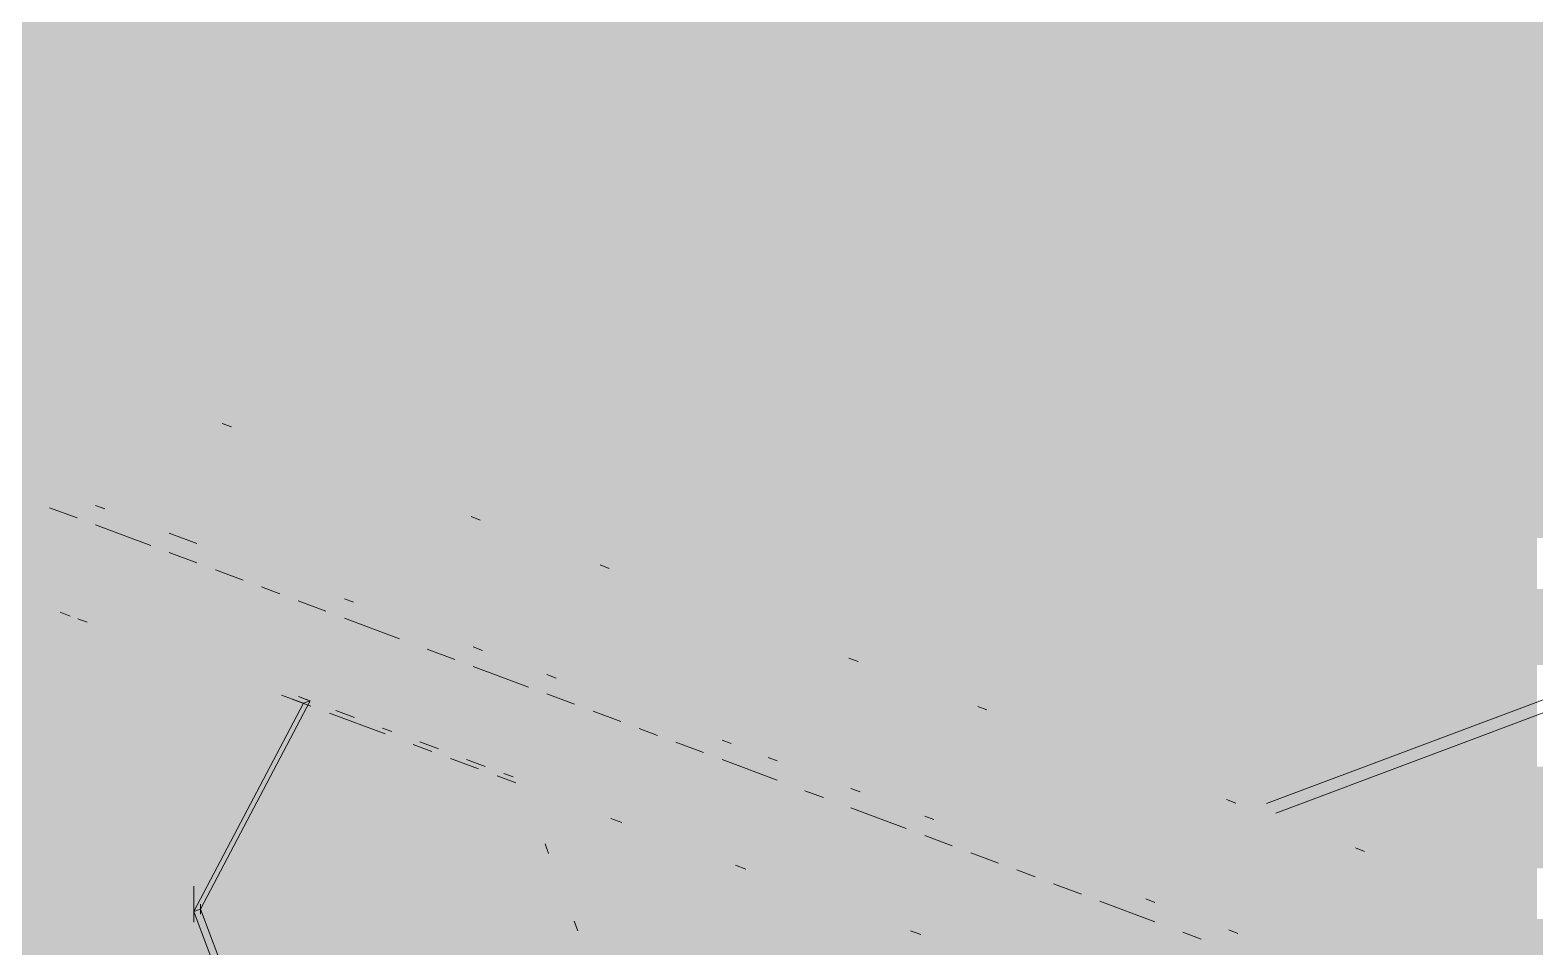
# Paper-space layout '03 3D Building and Roof' of a CAD drawing. Header units: millimetres. Extents: x 5 to 415, y 5 to 292.
# Drawn here: x 112.57 to 122.73, y 106.5 to 112.69 of the extents above; entities that cross this region are included whole.
import ezdxf

# ---------------------------------------------------------------- set-up
doc = ezdxf.new("R2010")
doc.units = ezdxf.units.MM
doc.layers.add('EXISTING', color=7, linetype='Continuous')
doc.layers.add('IMAGES', color=7, linetype='Continuous')

# ---------------------------------------------------------------- blocks, each defined once
blk = doc.blocks.new('SHEET_03')
at = {"layer": 'EXISTING', "color": 250, "lineweight": 9}
for p, q in [((120.916, 107.466), (129.923, 110.84)), ((120.978, 107.401), (129.861, 110.729)), ((113.931, 110.007), (113.868, 110.03)), ((112.888, 109.393), (112.702, 109.462)), ((113.013, 109.477), (113.075, 109.454)), ((115.609, 109.378), (115.547, 109.402)), ((113.386, 109.206), (113.013, 109.346)), ((113.51, 109.291), (113.697, 109.221)), ((113.697, 109.09), (113.51, 109.16)), ((114.008, 108.973), (113.821, 109.043)), ((116.48, 109.052), (116.418, 109.076)), ((114.256, 108.88), (114.132, 108.927)), ((114.567, 108.764), (114.381, 108.833)), ((114.692, 108.848), (114.754, 108.825)), ((112.842, 108.731), (112.773, 108.757)), ((112.892, 108.712), (112.955, 108.689)), ((115.065, 108.577), (114.692, 108.717)), ((115.438, 108.438), (115.251, 108.507)), ((115.562, 108.522), (115.624, 108.499)), ((115.935, 108.251), (115.562, 108.391)), ((118.159, 108.423), (118.096, 108.447)), ((116.059, 108.336), (116.122, 108.312)), ((114.416, 108.142), (114.268, 108.197)), ((114.339, 108.17), (114.465, 108.123)), ((114.446, 108.164), (114.383, 108.187)), ((114.386, 108.186), (114.461, 108.158)), ((116.246, 108.135), (116.059, 108.205)), ((113.675, 106.736), (114.416, 108.142)), ((114.461, 108.158), (113.72, 106.752)), ((114.461, 108.158), (114.416, 108.142)), ((114.591, 108.076), (114.968, 107.935)), ((114.761, 108.046), (114.635, 108.093)), ((116.557, 108.018), (116.37, 108.088)), ((119.029, 108.097), (118.967, 108.121)), ((115.012, 107.951), (114.95, 107.975)), ((116.806, 107.925), (116.681, 107.972)), ((115.157, 107.864), (115.283, 107.817)), ((115.327, 107.834), (115.201, 107.881)), ((117.116, 107.809), (116.93, 107.879)), ((117.241, 107.893), (117.303, 107.87)), ((115.408, 107.77), (115.597, 107.699)), ((115.642, 107.716), (115.516, 107.763)), ((117.614, 107.622), (117.241, 107.762)), ((117.552, 107.777), (117.614, 107.753)), ((115.83, 107.645), (115.767, 107.669)), ((115.723, 107.652), (115.849, 107.605)), ((118.111, 107.567), (118.174, 107.544)), ((117.925, 107.506), (117.8, 107.552)), ((120.708, 107.468), (120.646, 107.492)), ((116.564, 107.337), (116.49, 107.365)), ((118.484, 107.296), (118.111, 107.436)), ((118.609, 107.381), (118.671, 107.357)), ((116.046, 107.194), (116.07, 107.129)), ((118.795, 107.18), (118.609, 107.25)), ((121.578, 107.142), (121.516, 107.166)), ((119.106, 107.063), (118.92, 107.133)), ((117.402, 107.023), (117.332, 107.049)), ((119.355, 106.97), (119.231, 107.017)), ((113.675, 106.701), (113.675, 106.907)), ((113.675, 106.876), (113.675, 106.736)), ((119.666, 106.854), (119.479, 106.924)), ((113.675, 106.736), (113.72, 106.752)), ((113.72, 106.787), (113.72, 106.718)), ((113.72, 106.752), (114.436, 104.857)), ((120.163, 106.667), (119.79, 106.807)), ((120.101, 106.822), (120.163, 106.798)), ((113.675, 106.736), (113.675, 106.665)), ((114.391, 104.84), (113.675, 106.736)), ((116.243, 106.672), (116.268, 106.606)), ((118.582, 106.581), (118.513, 106.607)), ((120.474, 106.551), (120.35, 106.597)), ((120.661, 106.612), (120.723, 106.589))]:
    blk.add_line(p, q, dxfattribs=at)
at = {"layer": 'IMAGES', "color": 7}
for points in [[(100.122, 112.686), (129.082, 112.686), (100.122, 112.857), (129.082, 112.857)], [(99.608, 112.514), (129.082, 112.514), (99.608, 112.686), (129.082, 112.686)], [(99.265, 112.343), (129.082, 112.343), (99.265, 112.514), (129.082, 112.514)], [(98.751, 112.171), (129.082, 112.171), (98.751, 112.343), (129.082, 112.343)], [(98.237, 112), (129.082, 112), (98.237, 112.171), (129.082, 112.171)], [(97.894, 111.829), (129.082, 111.829), (97.894, 112), (129.082, 112)], [(97.38, 111.657), (129.082, 111.657), (97.38, 111.829), (129.082, 111.829)], [(97.037, 111.486), (128.911, 111.486), (97.037, 111.657), (128.911, 111.657)], [(96.523, 111.314), (128.397, 111.314), (96.523, 111.486), (128.397, 111.486)], [(96.009, 111.143), (127.883, 111.143), (96.009, 111.314), (127.883, 111.314)], [(95.666, 110.971), (127.54, 110.971), (95.666, 111.143), (127.54, 111.143)], [(95.152, 110.8), (127.026, 110.8), (95.152, 110.971), (127.026, 110.971)], [(94.638, 110.629), (126.512, 110.629), (94.638, 110.8), (126.512, 110.8)], [(94.296, 110.457), (126.34, 110.457), (94.296, 110.629), (126.34, 110.629)], [(93.781, 110.286), (112.974, 110.286), (93.781, 110.457), (112.974, 110.457)], [(112.974, 110.286), (113.145, 110.286), (112.974, 110.457), (113.145, 110.457)], [(113.145, 110.286), (113.317, 110.286), (113.145, 110.457), (113.317, 110.457)], [(113.317, 110.286), (113.488, 110.286), (113.317, 110.457), (113.488, 110.457)], [(113.488, 110.286), (113.66, 110.286), (113.488, 110.457), (113.66, 110.457)], [(113.66, 110.286), (113.831, 110.286), (113.66, 110.457), (113.831, 110.457)], [(113.831, 110.286), (125.826, 110.286), (113.831, 110.457), (125.826, 110.457)], [(112.46, 110.114), (112.631, 110.114), (112.46, 110.286), (112.631, 110.286)], [(112.631, 110.114), (112.974, 110.114), (112.631, 110.286), (112.974, 110.286)], [(112.974, 110.114), (113.145, 110.114), (112.974, 110.286), (113.145, 110.286)], [(113.145, 110.114), (113.317, 110.114), (113.145, 110.286), (113.317, 110.286)], [(113.317, 110.114), (113.488, 110.114), (113.317, 110.286), (113.488, 110.286)], [(113.488, 110.114), (113.66, 110.114), (113.488, 110.286), (113.66, 110.286)], [(113.66, 110.114), (113.831, 110.114), (113.66, 110.286), (113.831, 110.286)], [(113.831, 110.114), (114.002, 110.114), (113.831, 110.286), (114.002, 110.286)], [(114.002, 110.114), (114.174, 110.114), (114.002, 110.286), (114.174, 110.286)], [(114.174, 110.114), (114.345, 110.114), (114.174, 110.286), (114.345, 110.286)], [(114.345, 110.114), (125.141, 110.114), (114.345, 110.286), (125.141, 110.286)], [(112.46, 109.943), (112.631, 109.943), (112.46, 110.114), (112.631, 110.114)], [(112.631, 109.943), (112.803, 109.943), (112.631, 110.114), (112.803, 110.114)], [(112.803, 109.943), (112.974, 109.943), (112.803, 110.114), (112.974, 110.114)], [(112.974, 109.943), (113.145, 109.943), (112.974, 110.114), (113.145, 110.114)], [(113.145, 109.943), (113.317, 109.943), (113.145, 110.114), (113.317, 110.114)], [(113.317, 109.943), (113.488, 109.943), (113.317, 110.114), (113.488, 110.114)], [(113.488, 109.943), (113.66, 109.943), (113.488, 110.114), (113.66, 110.114)], [(113.66, 109.943), (113.831, 109.943), (113.66, 110.114), (113.831, 110.114)], [(113.831, 109.943), (114.002, 109.943), (113.831, 110.114), (114.002, 110.114)], [(114.002, 109.943), (114.174, 109.943), (114.002, 110.114), (114.174, 110.114)], [(114.174, 109.943), (114.345, 109.943), (114.174, 110.114), (114.345, 110.114)], [(114.345, 109.943), (114.516, 109.943), (114.345, 110.114), (114.516, 110.114)], [(114.516, 109.943), (114.688, 109.943), (114.516, 110.114), (114.688, 110.114)], [(114.688, 109.943), (124.798, 109.943), (114.688, 110.114), (124.798, 110.114)], [(112.46, 109.771), (112.631, 109.771), (112.46, 109.943), (112.631, 109.943)], [(112.631, 109.771), (112.803, 109.771), (112.631, 109.943), (112.803, 109.943)], [(112.803, 109.771), (113.145, 109.771), (112.803, 109.943), (113.145, 109.943)], [(113.145, 109.771), (113.66, 109.771), (113.145, 109.943), (113.66, 109.943)], [(113.66, 109.771), (113.831, 109.771), (113.66, 109.943), (113.831, 109.943)], [(113.831, 109.771), (114.174, 109.771), (113.831, 109.943), (114.174, 109.943)], [(114.174, 109.771), (114.345, 109.771), (114.174, 109.943), (114.345, 109.943)], [(114.345, 109.771), (114.516, 109.771), (114.345, 109.943), (114.516, 109.943)], [(114.516, 109.771), (114.688, 109.771), (114.516, 109.943), (114.688, 109.943)], [(114.688, 109.771), (115.03, 109.771), (114.688, 109.943), (115.03, 109.943)], [(115.03, 109.771), (115.202, 109.771), (115.03, 109.943), (115.202, 109.943)], [(115.202, 109.771), (124.284, 109.771), (115.202, 109.943), (124.284, 109.943)], [(112.46, 109.6), (112.631, 109.6), (112.46, 109.771), (112.631, 109.771)], [(112.631, 109.6), (112.803, 109.6), (112.631, 109.771), (112.803, 109.771)], [(112.803, 109.6), (112.974, 109.6), (112.803, 109.771), (112.974, 109.771)], [(112.974, 109.6), (113.145, 109.6), (112.974, 109.771), (113.145, 109.771)], [(113.145, 109.6), (114.174, 109.6), (113.145, 109.771), (114.174, 109.771)], [(114.174, 109.6), (114.345, 109.6), (114.174, 109.771), (114.345, 109.771)], [(114.345, 109.6), (114.516, 109.6), (114.345, 109.771), (114.516, 109.771)], [(114.516, 109.6), (114.688, 109.6), (114.516, 109.771), (114.688, 109.771)], [(114.688, 109.6), (114.859, 109.6), (114.688, 109.771), (114.859, 109.771)], [(114.859, 109.6), (115.03, 109.6), (114.859, 109.771), (115.03, 109.771)], [(115.03, 109.6), (115.202, 109.6), (115.03, 109.771), (115.202, 109.771)], [(115.202, 109.6), (115.373, 109.6), (115.202, 109.771), (115.373, 109.771)], [(115.373, 109.6), (115.545, 109.6), (115.373, 109.771), (115.545, 109.771)], [(115.545, 109.6), (123.941, 109.6), (115.545, 109.771), (123.941, 109.771)], [(112.46, 109.429), (112.631, 109.429), (112.46, 109.6), (112.631, 109.6)], [(112.631, 109.429), (112.803, 109.429), (112.631, 109.6), (112.803, 109.6)], [(112.803, 109.257), (112.974, 109.257), (112.803, 109.6), (112.974, 109.6)], [(112.974, 109.429), (113.145, 109.429), (112.974, 109.6), (113.145, 109.6)], [(113.145, 109.429), (113.317, 109.429), (113.145, 109.6), (113.317, 109.6)], [(113.317, 109.429), (113.488, 109.429), (113.317, 109.6), (113.488, 109.6)], [(113.488, 109.429), (113.66, 109.429), (113.488, 109.6), (113.66, 109.6)], [(113.66, 109.429), (114.516, 109.429), (113.66, 109.6), (114.516, 109.6)], [(114.516, 109.429), (114.859, 109.429), (114.516, 109.6), (114.859, 109.6)], [(114.859, 109.429), (115.03, 109.429), (114.859, 109.6), (115.03, 109.6)], [(115.03, 109.429), (115.202, 109.429), (115.03, 109.6), (115.202, 109.6)], [(115.202, 109.429), (115.373, 109.429), (115.202, 109.6), (115.373, 109.6)], [(115.373, 109.429), (115.545, 109.429), (115.373, 109.6), (115.545, 109.6)], [(115.545, 109.429), (115.887, 109.429), (115.545, 109.6), (115.887, 109.6)], [(115.887, 109.429), (116.059, 109.429), (115.887, 109.6), (116.059, 109.6)], [(116.059, 109.429), (123.427, 109.429), (116.059, 109.6), (123.427, 109.6)], [(112.46, 105.314), (112.631, 105.314), (112.46, 109.429), (112.631, 109.429)], [(112.631, 109.257), (112.803, 109.257), (112.631, 109.429), (112.803, 109.429)], [(112.974, 109.257), (113.317, 109.257), (112.974, 109.429), (113.317, 109.429)], [(113.317, 109.257), (113.488, 109.257), (113.317, 109.429), (113.488, 109.429)], [(113.488, 109.257), (113.66, 109.257), (113.488, 109.429), (113.66, 109.429)], [(113.66, 109.257), (113.831, 109.257), (113.66, 109.429), (113.831, 109.429)], [(113.831, 109.257), (114.002, 109.257), (113.831, 109.429), (114.002, 109.429)], [(114.002, 109.257), (115.03, 109.257), (114.002, 109.429), (115.03, 109.429)], [(115.03, 109.257), (115.202, 109.257), (115.03, 109.429), (115.202, 109.429)], [(115.202, 109.257), (115.373, 109.257), (115.202, 109.429), (115.373, 109.429)], [(115.373, 109.257), (115.545, 109.257), (115.373, 109.429), (115.545, 109.429)], [(115.545, 109.257), (115.716, 109.257), (115.545, 109.429), (115.716, 109.429)], [(115.716, 109.257), (115.887, 109.257), (115.716, 109.429), (115.887, 109.429)], [(115.887, 109.257), (116.059, 109.257), (115.887, 109.429), (116.059, 109.429)], [(116.059, 109.257), (116.23, 109.257), (116.059, 109.429), (116.23, 109.429)], [(116.23, 109.257), (116.401, 109.257), (116.23, 109.429), (116.401, 109.429)], [(116.401, 109.257), (116.573, 109.257), (116.401, 109.429), (116.573, 109.429)], [(116.573, 109.257), (122.913, 109.257), (116.573, 109.429), (122.913, 109.429)], [(112.631, 108.914), (112.803, 108.914), (112.631, 109.257), (112.803, 109.257)], [(112.803, 108.914), (112.974, 108.914), (112.803, 109.257), (112.974, 109.257)], [(112.974, 109.086), (113.145, 109.086), (112.974, 109.257), (113.145, 109.257)], [(113.145, 109.086), (113.317, 109.086), (113.145, 109.257), (113.317, 109.257)], [(113.317, 109.086), (113.488, 109.086), (113.317, 109.257), (113.488, 109.257)], [(113.488, 109.086), (113.66, 109.086), (113.488, 109.257), (113.66, 109.257)], [(113.66, 109.086), (113.831, 109.086), (113.66, 109.257), (113.831, 109.257)], [(113.831, 109.086), (114.002, 109.086), (113.831, 109.257), (114.002, 109.257)], [(114.002, 109.086), (115.545, 109.086), (114.002, 109.257), (115.545, 109.257)], [(115.545, 109.086), (115.716, 109.086), (115.545, 109.257), (115.716, 109.257)], [(115.716, 109.086), (115.887, 109.086), (115.716, 109.257), (115.887, 109.257)], [(115.887, 109.086), (116.059, 109.086), (115.887, 109.257), (116.059, 109.257)], [(116.059, 109.086), (116.23, 109.086), (116.059, 109.257), (116.23, 109.257)], [(116.23, 109.086), (116.401, 109.086), (116.23, 109.257), (116.401, 109.257)], [(116.401, 109.086), (116.573, 109.086), (116.401, 109.257), (116.573, 109.257)], [(116.573, 109.086), (116.744, 109.086), (116.573, 109.257), (116.744, 109.257)], [(116.744, 109.086), (116.915, 109.086), (116.744, 109.257), (116.915, 109.257)], [(116.915, 109.086), (122.57, 109.086), (116.915, 109.257), (122.57, 109.257)], [(122.57, 109.086), (122.742, 109.086), (122.57, 109.257), (122.742, 109.257)], [(112.974, 108.914), (113.488, 108.914), (112.974, 109.086), (113.488, 109.086)], [(113.488, 108.914), (113.66, 108.914), (113.488, 109.086), (113.66, 109.086)], [(113.66, 108.914), (113.831, 108.914), (113.66, 109.086), (113.831, 109.086)], [(113.831, 108.914), (114.002, 108.914), (113.831, 109.086), (114.002, 109.086)], [(114.002, 108.914), (114.174, 108.914), (114.002, 109.086), (114.174, 109.086)], [(114.174, 108.914), (114.345, 108.914), (114.174, 109.086), (114.345, 109.086)], [(114.345, 108.914), (114.516, 108.914), (114.345, 109.086), (114.516, 109.086)], [(114.516, 108.914), (114.688, 108.914), (114.516, 109.086), (114.688, 109.086)], [(114.688, 108.914), (114.859, 108.914), (114.688, 109.086), (114.859, 109.086)], [(114.859, 108.914), (115.03, 108.914), (114.859, 109.086), (115.03, 109.086)], [(115.03, 108.914), (115.887, 108.914), (115.03, 109.086), (115.887, 109.086)], [(115.887, 108.914), (116.059, 108.914), (115.887, 109.086), (116.059, 109.086)], [(116.059, 108.914), (116.23, 108.914), (116.059, 109.086), (116.23, 109.086)], [(116.23, 108.914), (116.401, 108.914), (116.23, 109.086), (116.401, 109.086)], [(116.401, 108.914), (116.573, 108.914), (116.401, 109.086), (116.573, 109.086)], [(116.573, 108.914), (116.744, 108.914), (116.573, 109.086), (116.744, 109.086)], [(116.744, 108.914), (116.915, 108.914), (116.744, 109.086), (116.915, 109.086)], [(116.915, 108.914), (117.258, 108.914), (116.915, 109.086), (117.258, 109.086)], [(117.258, 108.914), (117.43, 108.914), (117.258, 109.086), (117.43, 109.086)], [(117.43, 108.914), (122.056, 108.914), (117.43, 109.086), (122.056, 109.086)], [(122.056, 108.914), (122.399, 108.914), (122.056, 109.086), (122.399, 109.086)], [(122.399, 108.914), (122.57, 108.914), (122.399, 109.086), (122.57, 109.086)], [(122.57, 108.914), (122.742, 108.914), (122.57, 109.086), (122.742, 109.086)], [(112.631, 108.571), (112.803, 108.571), (112.631, 108.914), (112.803, 108.914)], [(112.803, 108.743), (112.974, 108.743), (112.803, 108.914), (112.974, 108.914)], [(112.974, 108.743), (113.145, 108.743), (112.974, 108.914), (113.145, 108.914)], [(113.145, 108.743), (113.317, 108.743), (113.145, 108.914), (113.317, 108.914)], [(113.317, 108.743), (113.488, 108.743), (113.317, 108.914), (113.488, 108.914)], [(113.488, 108.571), (113.66, 108.571), (113.488, 108.914), (113.66, 108.914)], [(113.66, 108.743), (113.831, 108.743), (113.66, 108.914), (113.831, 108.914)], [(113.831, 108.743), (114.002, 108.743), (113.831, 108.914), (114.002, 108.914)], [(114.002, 108.743), (114.174, 108.743), (114.002, 108.914), (114.174, 108.914)], [(114.174, 108.743), (114.345, 108.743), (114.174, 108.914), (114.345, 108.914)], [(114.345, 108.743), (114.516, 108.743), (114.345, 108.914), (114.516, 108.914)], [(114.516, 108.743), (114.688, 108.743), (114.516, 108.914), (114.688, 108.914)], [(114.688, 108.743), (115.03, 108.743), (114.688, 108.914), (115.03, 108.914)], [(115.03, 108.571), (115.202, 108.571), (115.03, 108.914), (115.202, 108.914)], [(115.202, 108.743), (115.373, 108.743), (115.202, 108.914), (115.373, 108.914)], [(115.373, 108.743), (116.401, 108.743), (115.373, 108.914), (116.401, 108.914)], [(116.401, 108.743), (116.573, 108.743), (116.401, 108.914), (116.573, 108.914)], [(116.573, 108.743), (116.744, 108.743), (116.573, 108.914), (116.744, 108.914)], [(116.744, 108.743), (116.915, 108.743), (116.744, 108.914), (116.915, 108.914)], [(116.915, 108.743), (117.087, 108.743), (116.915, 108.914), (117.087, 108.914)], [(117.087, 108.743), (117.258, 108.743), (117.087, 108.914), (117.258, 108.914)], [(117.258, 108.743), (117.43, 108.743), (117.258, 108.914), (117.43, 108.914)], [(117.43, 108.743), (117.601, 108.743), (117.43, 108.914), (117.601, 108.914)], [(117.601, 108.743), (117.772, 108.743), (117.601, 108.914), (117.772, 108.914)], [(117.772, 108.743), (117.944, 108.743), (117.772, 108.914), (117.944, 108.914)], [(117.944, 108.743), (121.542, 108.743), (117.944, 108.914), (121.542, 108.914)], [(121.542, 108.743), (121.714, 108.743), (121.542, 108.914), (121.714, 108.914)], [(121.714, 108.743), (121.885, 108.743), (121.714, 108.914), (121.885, 108.914)], [(121.885, 108.743), (122.056, 108.743), (121.885, 108.914), (122.056, 108.914)], [(122.056, 108.743), (122.228, 108.743), (122.056, 108.914), (122.228, 108.914)], [(122.228, 108.743), (122.399, 108.743), (122.228, 108.914), (122.399, 108.914)], [(122.399, 108.743), (122.57, 108.743), (122.399, 108.914), (122.57, 108.914)], [(122.57, 108.743), (122.913, 108.743), (122.57, 108.914), (122.913, 108.914)], [(112.803, 108.571), (112.974, 108.571), (112.803, 108.743), (112.974, 108.743)], [(112.974, 108.571), (113.145, 108.571), (112.974, 108.743), (113.145, 108.743)], [(113.145, 108.571), (113.317, 108.571), (113.145, 108.743), (113.317, 108.743)], [(113.317, 108.571), (113.488, 108.571), (113.317, 108.743), (113.488, 108.743)], [(113.66, 108.571), (114.174, 108.571), (113.66, 108.743), (114.174, 108.743)], [(114.174, 108.571), (114.345, 108.571), (114.174, 108.743), (114.345, 108.743)], [(114.345, 108.571), (114.516, 108.571), (114.345, 108.743), (114.516, 108.743)], [(114.516, 108.571), (114.688, 108.571), (114.516, 108.743), (114.688, 108.743)], [(114.688, 108.571), (115.03, 108.571), (114.688, 108.743), (115.03, 108.743)], [(115.202, 108.571), (115.373, 108.571), (115.202, 108.743), (115.373, 108.743)], [(115.373, 108.571), (115.545, 108.571), (115.373, 108.743), (115.545, 108.743)], [(115.545, 108.571), (115.716, 108.571), (115.545, 108.743), (115.716, 108.743)], [(115.716, 108.571), (115.887, 108.571), (115.716, 108.743), (115.887, 108.743)], [(115.887, 108.571), (116.744, 108.571), (115.887, 108.743), (116.744, 108.743)], [(116.744, 108.571), (117.087, 108.571), (116.744, 108.743), (117.087, 108.743)], [(117.087, 108.571), (117.258, 108.571), (117.087, 108.743), (117.258, 108.743)], [(117.258, 108.571), (117.43, 108.571), (117.258, 108.743), (117.43, 108.743)], [(117.43, 108.571), (117.601, 108.571), (117.43, 108.743), (117.601, 108.743)], [(117.601, 108.571), (117.772, 108.571), (117.601, 108.743), (117.772, 108.743)], [(117.772, 108.571), (117.944, 108.571), (117.772, 108.743), (117.944, 108.743)], [(117.944, 108.571), (118.115, 108.571), (117.944, 108.743), (118.115, 108.743)], [(118.115, 108.571), (118.286, 108.571), (118.115, 108.743), (118.286, 108.743)], [(118.286, 108.571), (121.2, 108.571), (118.286, 108.743), (121.2, 108.743)], [(121.2, 108.571), (121.371, 108.571), (121.2, 108.743), (121.371, 108.743)], [(121.371, 108.571), (121.542, 108.571), (121.371, 108.743), (121.542, 108.743)], [(121.542, 108.571), (121.714, 108.571), (121.542, 108.743), (121.714, 108.743)], [(121.714, 108.571), (121.885, 108.571), (121.714, 108.743), (121.885, 108.743)], [(121.885, 108.571), (122.056, 108.571), (121.885, 108.743), (122.056, 108.743)], [(122.056, 108.571), (122.228, 108.571), (122.056, 108.743), (122.228, 108.743)], [(122.228, 108.571), (122.399, 108.571), (122.228, 108.743), (122.399, 108.743)], [(122.399, 108.571), (122.57, 108.571), (122.399, 108.743), (122.57, 108.743)], [(122.57, 108.571), (123.427, 108.571), (122.57, 108.743), (123.427, 108.743)], [(112.631, 105.486), (112.803, 105.486), (112.631, 108.571), (112.803, 108.571)], [(112.803, 108.4), (112.974, 108.4), (112.803, 108.571), (112.974, 108.571)], [(112.974, 108.4), (113.145, 108.4), (112.974, 108.571), (113.145, 108.571)], [(113.145, 108.4), (113.317, 108.4), (113.145, 108.571), (113.317, 108.571)], [(113.317, 108.4), (113.488, 108.4), (113.317, 108.571), (113.488, 108.571)], [(113.488, 108.4), (113.66, 108.4), (113.488, 108.571), (113.66, 108.571)], [(113.66, 108.4), (113.831, 108.4), (113.66, 108.571), (113.831, 108.571)], [(113.831, 108.4), (114.345, 108.4), (113.831, 108.571), (114.345, 108.571)], [(114.345, 108.229), (114.516, 108.229), (114.345, 108.571), (114.516, 108.571)], [(114.516, 108.4), (114.688, 108.4), (114.516, 108.571), (114.688, 108.571)], [(114.688, 108.4), (114.859, 108.4), (114.688, 108.571), (114.859, 108.571)], [(114.859, 108.4), (115.03, 108.4), (114.859, 108.571), (115.03, 108.571)], [(115.03, 108.4), (115.202, 108.4), (115.03, 108.571), (115.202, 108.571)], [(115.202, 108.4), (115.716, 108.4), (115.202, 108.571), (115.716, 108.571)], [(115.716, 108.4), (115.887, 108.4), (115.716, 108.571), (115.887, 108.571)], [(115.887, 108.4), (116.059, 108.4), (115.887, 108.571), (116.059, 108.571)], [(116.059, 108.4), (116.401, 108.4), (116.059, 108.571), (116.401, 108.571)], [(116.401, 108.4), (117.258, 108.4), (116.401, 108.571), (117.258, 108.571)], [(117.258, 108.4), (117.43, 108.4), (117.258, 108.571), (117.43, 108.571)], [(117.43, 108.4), (117.601, 108.4), (117.43, 108.571), (117.601, 108.571)], [(117.601, 108.4), (117.772, 108.4), (117.601, 108.571), (117.772, 108.571)], [(117.772, 108.4), (117.944, 108.4), (117.772, 108.571), (117.944, 108.571)], [(117.944, 108.4), (118.115, 108.4), (117.944, 108.571), (118.115, 108.571)], [(118.115, 108.4), (118.286, 108.4), (118.115, 108.571), (118.286, 108.571)], [(118.286, 108.4), (118.629, 108.4), (118.286, 108.571), (118.629, 108.571)], [(118.629, 108.4), (118.8, 108.4), (118.629, 108.571), (118.8, 108.571)], [(118.8, 108.4), (120.685, 108.4), (118.8, 108.571), (120.685, 108.571)], [(120.685, 108.4), (120.857, 108.4), (120.685, 108.571), (120.857, 108.571)], [(120.857, 108.4), (121.2, 108.4), (120.857, 108.571), (121.2, 108.571)], [(121.2, 108.4), (121.371, 108.4), (121.2, 108.571), (121.371, 108.571)], [(121.371, 108.4), (121.542, 108.4), (121.371, 108.571), (121.542, 108.571)], [(121.542, 108.4), (121.714, 108.4), (121.542, 108.571), (121.714, 108.571)], [(121.714, 108.4), (121.885, 108.4), (121.714, 108.571), (121.885, 108.571)], [(121.885, 108.4), (122.056, 108.4), (121.885, 108.571), (122.056, 108.571)], [(122.056, 108.4), (122.913, 108.4), (122.056, 108.571), (122.913, 108.571)], [(112.803, 105.486), (112.974, 105.486), (112.803, 108.4), (112.974, 108.4)], [(112.974, 108.229), (113.145, 108.229), (112.974, 108.4), (113.145, 108.4)], [(113.145, 108.229), (113.317, 108.229), (113.145, 108.4), (113.317, 108.4)], [(113.317, 108.229), (113.488, 108.229), (113.317, 108.4), (113.488, 108.4)], [(113.488, 108.229), (113.66, 108.229), (113.488, 108.4), (113.66, 108.4)], [(113.66, 108.229), (113.831, 108.229), (113.66, 108.4), (113.831, 108.4)], [(113.831, 108.229), (114.002, 108.229), (113.831, 108.4), (114.002, 108.4)], [(114.002, 108.229), (114.174, 108.229), (114.002, 108.4), (114.174, 108.4)], [(114.174, 108.229), (114.345, 108.229), (114.174, 108.4), (114.345, 108.4)], [(114.516, 108.229), (115.03, 108.229), (114.516, 108.4), (115.03, 108.4)], [(115.03, 108.229), (115.202, 108.229), (115.03, 108.4), (115.202, 108.4)], [(115.202, 108.229), (115.545, 108.229), (115.202, 108.4), (115.545, 108.4)], [(115.545, 108.229), (116.23, 108.229), (115.545, 108.4), (116.23, 108.4)], [(116.23, 108.229), (116.401, 108.229), (116.23, 108.4), (116.401, 108.4)], [(116.401, 108.229), (116.573, 108.229), (116.401, 108.4), (116.573, 108.4)], [(116.573, 108.229), (116.744, 108.229), (116.573, 108.4), (116.744, 108.4)], [(116.744, 108.229), (117.772, 108.229), (116.744, 108.4), (117.772, 108.4)], [(117.772, 108.229), (117.944, 108.229), (117.772, 108.4), (117.944, 108.4)], [(117.944, 108.229), (118.115, 108.229), (117.944, 108.4), (118.115, 108.4)], [(118.115, 108.229), (118.286, 108.229), (118.115, 108.4), (118.286, 108.4)], [(118.286, 108.229), (118.458, 108.229), (118.286, 108.4), (118.458, 108.4)], [(118.458, 108.229), (118.8, 108.229), (118.458, 108.4), (118.8, 108.4)], [(118.8, 108.229), (118.972, 108.229), (118.8, 108.4), (118.972, 108.4)], [(118.972, 108.229), (119.143, 108.229), (118.972, 108.4), (119.143, 108.4)], [(119.143, 108.229), (120.343, 108.229), (119.143, 108.4), (120.343, 108.4)], [(120.343, 108.229), (120.685, 108.229), (120.343, 108.4), (120.685, 108.4)], [(120.685, 108.229), (120.857, 108.229), (120.685, 108.4), (120.857, 108.4)], [(120.857, 108.229), (121.028, 108.229), (120.857, 108.4), (121.028, 108.4)], [(121.028, 108.229), (121.2, 108.229), (121.028, 108.4), (121.2, 108.4)], [(121.2, 108.229), (121.371, 108.229), (121.2, 108.4), (121.371, 108.4)], [(121.371, 108.229), (121.542, 108.229), (121.371, 108.4), (121.542, 108.4)], [(121.542, 108.229), (121.714, 108.229), (121.542, 108.4), (121.714, 108.4)], [(121.714, 108.229), (122.57, 108.229), (121.714, 108.4), (122.57, 108.4)], [(122.57, 108.229), (122.742, 108.229), (122.57, 108.4), (122.742, 108.4)], [(112.974, 108.057), (113.488, 108.057), (112.974, 108.229), (113.488, 108.229)], [(113.488, 108.057), (113.66, 108.057), (113.488, 108.229), (113.66, 108.229)], [(113.66, 108.057), (113.831, 108.057), (113.66, 108.229), (113.831, 108.229)], [(113.831, 108.057), (114.002, 108.057), (113.831, 108.229), (114.002, 108.229)], [(114.002, 108.057), (114.516, 108.057), (114.002, 108.229), (114.516, 108.229)], [(114.516, 108.057), (114.688, 108.057), (114.516, 108.229), (114.688, 108.229)], [(114.688, 108.057), (114.859, 108.057), (114.688, 108.229), (114.859, 108.229)], [(114.859, 108.057), (115.03, 108.057), (114.859, 108.229), (115.03, 108.229)], [(115.03, 108.057), (115.545, 108.057), (115.03, 108.229), (115.545, 108.229)], [(115.545, 108.057), (115.716, 108.057), (115.545, 108.229), (115.716, 108.229)], [(115.716, 108.057), (115.887, 108.057), (115.716, 108.229), (115.887, 108.229)], [(115.887, 108.057), (116.23, 108.057), (115.887, 108.229), (116.23, 108.229)], [(116.23, 108.057), (116.401, 108.057), (116.23, 108.229), (116.401, 108.229)], [(116.401, 108.057), (116.573, 108.057), (116.401, 108.229), (116.573, 108.229)], [(116.573, 108.057), (116.744, 108.057), (116.573, 108.229), (116.744, 108.229)], [(116.744, 108.057), (116.915, 108.057), (116.744, 108.229), (116.915, 108.229)], [(116.915, 108.057), (117.087, 108.057), (116.915, 108.229), (117.087, 108.229)], [(117.087, 108.057), (117.258, 108.057), (117.087, 108.229), (117.258, 108.229)], [(117.258, 108.057), (118.115, 108.057), (117.258, 108.229), (118.115, 108.229)], [(118.115, 108.057), (118.286, 108.057), (118.115, 108.229), (118.286, 108.229)], [(118.286, 108.057), (118.458, 108.057), (118.286, 108.229), (118.458, 108.229)], [(118.458, 108.057), (118.629, 108.057), (118.458, 108.229), (118.629, 108.229)], [(118.629, 108.057), (118.8, 108.057), (118.629, 108.229), (118.8, 108.229)], [(118.8, 108.057), (118.972, 108.057), (118.8, 108.229), (118.972, 108.229)], [(118.972, 108.057), (119.143, 108.057), (118.972, 108.229), (119.143, 108.229)], [(119.143, 108.057), (119.315, 108.057), (119.143, 108.229), (119.315, 108.229)], [(119.315, 108.057), (119.657, 108.057), (119.315, 108.229), (119.657, 108.229)], [(119.657, 108.057), (119.829, 108.057), (119.657, 108.229), (119.829, 108.229)], [(119.829, 108.057), (120, 108.057), (119.829, 108.229), (120, 108.229)], [(120, 108.057), (120.171, 108.057), (120, 108.229), (120.171, 108.229)], [(120.171, 108.057), (120.343, 108.057), (120.171, 108.229), (120.343, 108.229)], [(120.343, 108.057), (120.514, 108.057), (120.343, 108.229), (120.514, 108.229)], [(120.514, 108.057), (120.685, 108.057), (120.514, 108.229), (120.685, 108.229)], [(120.685, 108.057), (120.857, 108.057), (120.685, 108.229), (120.857, 108.229)], [(120.857, 108.057), (121.028, 108.057), (120.857, 108.229), (121.028, 108.229)], [(121.028, 108.057), (121.2, 108.057), (121.028, 108.229), (121.2, 108.229)], [(121.2, 108.057), (121.371, 108.057), (121.2, 108.229), (121.371, 108.229)], [(121.371, 108.057), (122.056, 108.057), (121.371, 108.229), (122.056, 108.229)], [(122.056, 108.057), (122.228, 108.057), (122.056, 108.229), (122.228, 108.229)], [(122.228, 108.057), (122.399, 108.057), (122.228, 108.229), (122.399, 108.229)], [(122.399, 108.057), (122.57, 108.057), (122.399, 108.229), (122.57, 108.229)], [(122.57, 108.057), (122.742, 108.057), (122.57, 108.229), (122.742, 108.229)], [(112.974, 107.714), (114.002, 107.714), (112.974, 108.057), (114.002, 108.057)], [(114.002, 107.714), (114.174, 107.714), (114.002, 108.057), (114.174, 108.057)], [(114.174, 107.886), (114.345, 107.886), (114.174, 108.057), (114.345, 108.057)], [(114.345, 107.714), (114.516, 107.714), (114.345, 108.057), (114.516, 108.057)], [(114.516, 107.886), (114.859, 107.886), (114.516, 108.057), (114.859, 108.057)], [(114.859, 107.886), (115.03, 107.886), (114.859, 108.057), (115.03, 108.057)], [(115.03, 107.886), (115.202, 107.886), (115.03, 108.057), (115.202, 108.057)], [(115.202, 107.886), (115.373, 107.886), (115.202, 108.057), (115.373, 108.057)], [(115.373, 107.886), (115.887, 107.886), (115.373, 108.057), (115.887, 108.057)], [(115.887, 107.886), (116.059, 107.886), (115.887, 108.057), (116.059, 108.057)], [(116.059, 107.886), (116.23, 107.886), (116.059, 108.057), (116.23, 108.057)], [(116.23, 107.886), (116.401, 107.886), (116.23, 108.057), (116.401, 108.057)], [(116.401, 107.886), (116.915, 107.886), (116.401, 108.057), (116.915, 108.057)], [(116.915, 107.886), (117.087, 107.886), (116.915, 108.057), (117.087, 108.057)], [(117.087, 107.886), (117.258, 107.886), (117.087, 108.057), (117.258, 108.057)], [(117.258, 107.886), (117.43, 107.886), (117.258, 108.057), (117.43, 108.057)], [(117.43, 107.886), (117.601, 107.886), (117.43, 108.057), (117.601, 108.057)], [(117.601, 107.886), (117.772, 107.886), (117.601, 108.057), (117.772, 108.057)], [(117.772, 107.886), (118.8, 107.886), (117.772, 108.057), (118.8, 108.057)], [(118.8, 107.886), (118.972, 107.886), (118.8, 108.057), (118.972, 108.057)], [(118.972, 107.886), (119.143, 107.886), (118.972, 108.057), (119.143, 108.057)], [(119.143, 107.886), (119.315, 107.886), (119.143, 108.057), (119.315, 108.057)], [(119.315, 107.886), (119.486, 107.886), (119.315, 108.057), (119.486, 108.057)], [(119.486, 107.886), (119.657, 107.886), (119.486, 108.057), (119.657, 108.057)], [(119.657, 107.886), (119.829, 107.886), (119.657, 108.057), (119.829, 108.057)], [(119.829, 107.886), (120, 107.886), (119.829, 108.057), (120, 108.057)], [(120, 107.886), (120.343, 107.886), (120, 108.057), (120.343, 108.057)], [(120.343, 107.886), (120.685, 107.886), (120.343, 108.057), (120.685, 108.057)], [(120.685, 107.886), (120.857, 107.886), (120.685, 108.057), (120.857, 108.057)], [(120.857, 107.886), (121.542, 107.886), (120.857, 108.057), (121.542, 108.057)], [(121.542, 107.886), (121.714, 107.886), (121.542, 108.057), (121.714, 108.057)], [(121.714, 107.886), (122.056, 107.886), (121.714, 108.057), (122.056, 108.057)], [(122.056, 107.886), (122.228, 107.886), (122.056, 108.057), (122.228, 108.057)], [(122.228, 107.886), (122.399, 107.886), (122.228, 108.057), (122.399, 108.057)], [(122.399, 107.886), (122.57, 107.886), (122.399, 108.057), (122.57, 108.057)], [(122.57, 107.886), (122.742, 107.886), (122.57, 108.057), (122.742, 108.057)], [(114.174, 107.714), (114.345, 107.714), (114.174, 107.886), (114.345, 107.886)], [(114.516, 107.714), (115.03, 107.714), (114.516, 107.886), (115.03, 107.886)], [(115.03, 107.714), (115.202, 107.714), (115.03, 107.886), (115.202, 107.886)], [(115.202, 107.714), (115.373, 107.714), (115.202, 107.886), (115.373, 107.886)], [(115.373, 107.714), (115.545, 107.714), (115.373, 107.886), (115.545, 107.886)], [(115.545, 107.714), (115.716, 107.714), (115.545, 107.886), (115.716, 107.886)], [(115.716, 107.714), (115.887, 107.714), (115.716, 107.886), (115.887, 107.886)], [(115.887, 107.714), (116.401, 107.714), (115.887, 107.886), (116.401, 107.886)], [(116.401, 107.714), (116.573, 107.714), (116.401, 107.886), (116.573, 107.886)], [(116.573, 107.714), (116.915, 107.714), (116.573, 107.886), (116.915, 107.886)], [(116.915, 107.714), (117.087, 107.714), (116.915, 107.886), (117.087, 107.886)], [(117.087, 107.714), (117.258, 107.714), (117.087, 107.886), (117.258, 107.886)], [(117.258, 107.543), (117.43, 107.543), (117.258, 107.886), (117.43, 107.886)], [(117.43, 107.714), (117.601, 107.714), (117.43, 107.886), (117.601, 107.886)], [(117.601, 107.714), (117.772, 107.714), (117.601, 107.886), (117.772, 107.886)], [(117.772, 107.714), (118.115, 107.714), (117.772, 107.886), (118.115, 107.886)], [(118.115, 107.714), (118.286, 107.714), (118.115, 107.886), (118.286, 107.886)], [(118.286, 107.714), (118.972, 107.714), (118.286, 107.886), (118.972, 107.886)], [(118.972, 107.714), (119.315, 107.714), (118.972, 107.886), (119.315, 107.886)], [(119.315, 107.714), (119.486, 107.714), (119.315, 107.886), (119.486, 107.886)], [(119.486, 107.714), (119.657, 107.714), (119.486, 107.886), (119.657, 107.886)], [(119.657, 107.714), (119.829, 107.714), (119.657, 107.886), (119.829, 107.886)], [(119.829, 107.714), (120, 107.714), (119.829, 107.886), (120, 107.886)], [(120, 107.714), (120.171, 107.714), (120, 107.886), (120.171, 107.886)], [(120.171, 107.714), (120.343, 107.714), (120.171, 107.886), (120.343, 107.886)], [(120.343, 107.714), (121.2, 107.714), (120.343, 107.886), (121.2, 107.886)], [(121.2, 107.714), (121.371, 107.714), (121.2, 107.886), (121.371, 107.886)], [(121.371, 107.714), (121.714, 107.714), (121.371, 107.886), (121.714, 107.886)], [(121.714, 107.543), (122.056, 107.543), (121.714, 107.886), (122.056, 107.886)], [(122.056, 107.714), (122.228, 107.714), (122.056, 107.886), (122.228, 107.886)], [(122.228, 107.714), (122.399, 107.714), (122.228, 107.886), (122.399, 107.886)], [(122.399, 107.714), (122.57, 107.714), (122.399, 107.886), (122.57, 107.886)], [(122.57, 107.714), (122.742, 107.714), (122.57, 107.886), (122.742, 107.886)], [(112.974, 107.371), (113.831, 107.371), (112.974, 107.714), (113.831, 107.714)], [(113.831, 107.543), (114.002, 107.543), (113.831, 107.714), (114.002, 107.714)], [(114.002, 107.543), (114.174, 107.543), (114.002, 107.714), (114.174, 107.714)], [(114.174, 107.543), (114.345, 107.543), (114.174, 107.714), (114.345, 107.714)], [(114.345, 107.543), (114.516, 107.543), (114.345, 107.714), (114.516, 107.714)], [(114.516, 107.543), (115.03, 107.543), (114.516, 107.714), (115.03, 107.714)], [(115.03, 107.543), (115.373, 107.543), (115.03, 107.714), (115.373, 107.714)], [(115.373, 107.543), (115.545, 107.543), (115.373, 107.714), (115.545, 107.714)], [(115.545, 107.543), (115.716, 107.543), (115.545, 107.714), (115.716, 107.714)], [(115.716, 107.543), (115.887, 107.543), (115.716, 107.714), (115.887, 107.714)], [(115.887, 107.543), (116.059, 107.543), (115.887, 107.714), (116.059, 107.714)], [(116.059, 107.543), (116.23, 107.543), (116.059, 107.714), (116.23, 107.714)], [(116.23, 107.543), (116.401, 107.543), (116.23, 107.714), (116.401, 107.714)], [(116.401, 107.543), (116.744, 107.543), (116.401, 107.714), (116.744, 107.714)], [(116.744, 107.543), (116.915, 107.543), (116.744, 107.714), (116.915, 107.714)], [(116.915, 107.543), (117.087, 107.543), (116.915, 107.714), (117.087, 107.714)], [(117.087, 107.543), (117.258, 107.543), (117.087, 107.714), (117.258, 107.714)], [(117.43, 107.543), (117.772, 107.543), (117.43, 107.714), (117.772, 107.714)], [(117.772, 107.543), (117.944, 107.543), (117.772, 107.714), (117.944, 107.714)], [(117.944, 107.543), (118.115, 107.543), (117.944, 107.714), (118.115, 107.714)], [(118.115, 107.543), (118.286, 107.543), (118.115, 107.714), (118.286, 107.714)], [(118.286, 107.543), (118.8, 107.543), (118.286, 107.714), (118.8, 107.714)], [(118.8, 107.543), (119.657, 107.543), (118.8, 107.714), (119.657, 107.714)], [(119.657, 107.543), (119.829, 107.543), (119.657, 107.714), (119.829, 107.714)], [(119.829, 107.543), (120, 107.543), (119.829, 107.714), (120, 107.714)], [(120, 107.543), (120.171, 107.543), (120, 107.714), (120.171, 107.714)], [(120.171, 107.543), (120.343, 107.543), (120.171, 107.714), (120.343, 107.714)], [(120.343, 107.543), (120.514, 107.543), (120.343, 107.714), (120.514, 107.714)], [(120.514, 107.543), (121.028, 107.543), (120.514, 107.714), (121.028, 107.714)], [(121.028, 107.543), (121.2, 107.543), (121.028, 107.714), (121.2, 107.714)], [(121.2, 107.543), (121.371, 107.543), (121.2, 107.714), (121.371, 107.714)], [(121.371, 107.543), (121.542, 107.543), (121.371, 107.714), (121.542, 107.714)], [(121.542, 107.543), (121.714, 107.543), (121.542, 107.714), (121.714, 107.714)], [(122.056, 107.543), (122.228, 107.543), (122.056, 107.714), (122.228, 107.714)], [(122.228, 107.543), (122.57, 107.543), (122.228, 107.714), (122.57, 107.714)], [(122.57, 107.543), (124.284, 107.543), (122.57, 107.714), (124.284, 107.714)], [(113.831, 107.371), (114.002, 107.371), (113.831, 107.543), (114.002, 107.543)], [(114.002, 107.371), (114.174, 107.371), (114.002, 107.543), (114.174, 107.543)], [(114.174, 107.371), (114.345, 107.371), (114.174, 107.543), (114.345, 107.543)], [(114.345, 107.371), (114.516, 107.371), (114.345, 107.543), (114.516, 107.543)], [(114.516, 107.371), (115.373, 107.371), (114.516, 107.543), (115.373, 107.543)], [(115.373, 107.371), (115.545, 107.371), (115.373, 107.543), (115.545, 107.543)], [(115.545, 107.371), (115.716, 107.371), (115.545, 107.543), (115.716, 107.543)], [(115.716, 107.2), (115.887, 107.2), (115.716, 107.543), (115.887, 107.543)], [(115.887, 107.371), (116.059, 107.371), (115.887, 107.543), (116.059, 107.543)], [(116.059, 107.371), (116.23, 107.371), (116.059, 107.543), (116.23, 107.543)], [(116.23, 107.371), (116.401, 107.371), (116.23, 107.543), (116.401, 107.543)], [(116.401, 107.371), (116.573, 107.371), (116.401, 107.543), (116.573, 107.543)], [(116.573, 107.371), (116.744, 107.371), (116.573, 107.543), (116.744, 107.543)], [(116.744, 107.371), (116.915, 107.371), (116.744, 107.543), (116.915, 107.543)], [(116.915, 107.371), (117.087, 107.371), (116.915, 107.543), (117.087, 107.543)], [(117.087, 107.371), (117.258, 107.371), (117.087, 107.543), (117.258, 107.543)], [(117.258, 107.371), (117.43, 107.371), (117.258, 107.543), (117.43, 107.543)], [(117.43, 107.371), (117.601, 107.371), (117.43, 107.543), (117.601, 107.543)], [(117.601, 107.371), (117.772, 107.371), (117.601, 107.543), (117.772, 107.543)], [(117.772, 107.371), (117.944, 107.371), (117.772, 107.543), (117.944, 107.543)], [(117.944, 107.371), (118.115, 107.371), (117.944, 107.543), (118.115, 107.543)], [(118.115, 107.371), (118.286, 107.371), (118.115, 107.543), (118.286, 107.543)], [(118.286, 107.371), (118.458, 107.371), (118.286, 107.543), (118.458, 107.543)], [(118.458, 107.371), (118.629, 107.371), (118.458, 107.543), (118.629, 107.543)], [(118.629, 107.371), (118.8, 107.371), (118.629, 107.543), (118.8, 107.543)], [(118.8, 107.371), (118.972, 107.371), (118.8, 107.543), (118.972, 107.543)], [(118.972, 107.371), (120.171, 107.371), (118.972, 107.543), (120.171, 107.543)], [(120.171, 107.371), (120.343, 107.371), (120.171, 107.543), (120.343, 107.543)], [(120.343, 107.371), (120.514, 107.371), (120.343, 107.543), (120.514, 107.543)], [(120.514, 107.371), (120.685, 107.371), (120.514, 107.543), (120.685, 107.543)], [(120.685, 107.371), (120.857, 107.371), (120.685, 107.543), (120.857, 107.543)], [(120.857, 107.371), (121.028, 107.371), (120.857, 107.543), (121.028, 107.543)], [(121.028, 107.371), (121.542, 107.371), (121.028, 107.543), (121.542, 107.543)], [(121.542, 107.371), (121.714, 107.371), (121.542, 107.543), (121.714, 107.543)], [(121.714, 107.029), (121.885, 107.029), (121.714, 107.543), (121.885, 107.543)], [(121.885, 107.2), (122.056, 107.2), (121.885, 107.543), (122.056, 107.543)], [(122.056, 107.371), (123.77, 107.371), (122.056, 107.543), (123.77, 107.543)], [(112.974, 107.2), (113.66, 107.2), (112.974, 107.371), (113.66, 107.371)], [(113.66, 107.2), (113.831, 107.2), (113.66, 107.371), (113.831, 107.371)], [(113.831, 107.2), (114.002, 107.2), (113.831, 107.371), (114.002, 107.371)], [(114.002, 107.2), (114.174, 107.2), (114.002, 107.371), (114.174, 107.371)], [(114.174, 107.2), (115.716, 107.2), (114.174, 107.371), (115.716, 107.371)], [(115.887, 107.2), (116.059, 107.2), (115.887, 107.371), (116.059, 107.371)], [(116.059, 107.2), (116.23, 107.2), (116.059, 107.371), (116.23, 107.371)], [(116.23, 107.2), (116.744, 107.2), (116.23, 107.371), (116.744, 107.371)], [(116.744, 107.2), (116.915, 107.2), (116.744, 107.371), (116.915, 107.371)], [(116.915, 107.2), (117.087, 107.2), (116.915, 107.371), (117.087, 107.371)], [(117.087, 107.2), (117.43, 107.2), (117.087, 107.371), (117.43, 107.371)], [(117.43, 107.2), (117.601, 107.2), (117.43, 107.371), (117.601, 107.371)], [(117.601, 107.029), (117.772, 107.029), (117.601, 107.371), (117.772, 107.371)], [(117.772, 107.029), (117.944, 107.029), (117.772, 107.371), (117.944, 107.371)], [(117.944, 107.2), (118.115, 107.2), (117.944, 107.371), (118.115, 107.371)], [(118.115, 107.2), (118.286, 107.2), (118.115, 107.371), (118.286, 107.371)], [(118.286, 107.2), (118.458, 107.2), (118.286, 107.371), (118.458, 107.371)], [(118.458, 107.2), (118.629, 107.2), (118.458, 107.371), (118.629, 107.371)], [(118.629, 107.2), (118.972, 107.2), (118.629, 107.371), (118.972, 107.371)], [(118.972, 107.2), (119.143, 107.2), (118.972, 107.371), (119.143, 107.371)], [(119.143, 107.2), (119.315, 107.2), (119.143, 107.371), (119.315, 107.371)], [(119.315, 107.2), (119.486, 107.2), (119.315, 107.371), (119.486, 107.371)], [(119.486, 107.2), (120.685, 107.2), (119.486, 107.371), (120.685, 107.371)], [(120.685, 107.2), (120.857, 107.2), (120.685, 107.371), (120.857, 107.371)], [(120.857, 107.2), (121.028, 107.2), (120.857, 107.371), (121.028, 107.371)], [(121.028, 107.2), (121.2, 107.2), (121.028, 107.371), (121.2, 107.371)], [(121.2, 107.2), (121.542, 107.2), (121.2, 107.371), (121.542, 107.371)], [(121.542, 107.2), (121.714, 107.2), (121.542, 107.371), (121.714, 107.371)], [(122.056, 107.2), (123.256, 107.2), (122.056, 107.371), (123.256, 107.371)], [(112.974, 106.171), (113.488, 106.171), (112.974, 107.2), (113.488, 107.2)], [(113.488, 107.029), (113.66, 107.029), (113.488, 107.2), (113.66, 107.2)], [(113.66, 107.029), (113.831, 107.029), (113.66, 107.2), (113.831, 107.2)], [(113.831, 107.029), (114.002, 107.029), (113.831, 107.2), (114.002, 107.2)], [(114.002, 107.029), (114.174, 107.029), (114.002, 107.2), (114.174, 107.2)], [(114.174, 107.029), (114.345, 107.029), (114.174, 107.2), (114.345, 107.2)], [(114.345, 107.029), (115.887, 107.029), (114.345, 107.2), (115.887, 107.2)], [(115.887, 107.029), (116.059, 107.029), (115.887, 107.2), (116.059, 107.2)], [(116.059, 107.029), (116.23, 107.029), (116.059, 107.2), (116.23, 107.2)], [(116.23, 106.857), (116.401, 106.857), (116.23, 107.2), (116.401, 107.2)], [(116.401, 107.029), (116.573, 107.029), (116.401, 107.2), (116.573, 107.2)], [(116.573, 107.029), (116.744, 107.029), (116.573, 107.2), (116.744, 107.2)], [(116.744, 107.029), (116.915, 107.029), (116.744, 107.2), (116.915, 107.2)], [(116.915, 107.029), (117.087, 107.029), (116.915, 107.2), (117.087, 107.2)], [(117.087, 106.857), (117.43, 106.857), (117.087, 107.2), (117.43, 107.2)], [(117.43, 107.029), (117.601, 107.029), (117.43, 107.2), (117.601, 107.2)], [(117.944, 107.029), (118.115, 107.029), (117.944, 107.2), (118.115, 107.2)], [(118.115, 107.029), (118.286, 107.029), (118.115, 107.2), (118.286, 107.2)], [(118.286, 107.029), (118.629, 107.029), (118.286, 107.2), (118.629, 107.2)], [(118.629, 107.029), (118.8, 107.029), (118.629, 107.2), (118.8, 107.2)], [(118.8, 107.029), (119.143, 107.029), (118.8, 107.2), (119.143, 107.2)], [(119.143, 107.029), (119.315, 107.029), (119.143, 107.2), (119.315, 107.2)], [(119.315, 107.029), (119.486, 107.029), (119.315, 107.2), (119.486, 107.2)], [(119.486, 107.029), (119.657, 107.029), (119.486, 107.2), (119.657, 107.2)], [(119.657, 107.029), (120, 107.029), (119.657, 107.2), (120, 107.2)], [(120, 107.029), (121.028, 107.029), (120, 107.2), (121.028, 107.2)], [(121.028, 107.029), (121.2, 107.029), (121.028, 107.2), (121.2, 107.2)], [(121.2, 107.029), (121.371, 107.029), (121.2, 107.2), (121.371, 107.2)], [(121.371, 107.029), (121.542, 107.029), (121.371, 107.2), (121.542, 107.2)], [(121.542, 107.029), (121.714, 107.029), (121.542, 107.2), (121.714, 107.2)], [(121.885, 107.029), (122.056, 107.029), (121.885, 107.2), (122.056, 107.2)], [(122.056, 107.029), (122.228, 107.029), (122.056, 107.2), (122.228, 107.2)], [(122.228, 107.029), (123.085, 107.029), (122.228, 107.2), (123.085, 107.2)], [(113.488, 106.857), (113.66, 106.857), (113.488, 107.029), (113.66, 107.029)], [(113.66, 106.857), (113.831, 106.857), (113.66, 107.029), (113.831, 107.029)], [(113.831, 106.857), (114.174, 106.857), (113.831, 107.029), (114.174, 107.029)], [(114.174, 106.686), (115.887, 106.686), (114.174, 107.029), (115.887, 107.029)], [(115.887, 106.857), (116.059, 106.857), (115.887, 107.029), (116.059, 107.029)], [(116.059, 106.857), (116.23, 106.857), (116.059, 107.029), (116.23, 107.029)], [(116.401, 106.857), (116.573, 106.857), (116.401, 107.029), (116.573, 107.029)], [(116.573, 106.857), (116.915, 106.857), (116.573, 107.029), (116.915, 107.029)], [(116.915, 106.857), (117.087, 106.857), (116.915, 107.029), (117.087, 107.029)], [(117.43, 106.857), (117.601, 106.857), (117.43, 107.029), (117.601, 107.029)], [(117.601, 106.857), (117.772, 106.857), (117.601, 107.029), (117.772, 107.029)], [(117.772, 106.857), (117.944, 106.857), (117.772, 107.029), (117.944, 107.029)], [(117.944, 106.857), (118.286, 106.857), (117.944, 107.029), (118.286, 107.029)], [(118.286, 106.857), (118.629, 106.857), (118.286, 107.029), (118.629, 107.029)], [(118.629, 106.857), (118.8, 106.857), (118.629, 107.029), (118.8, 107.029)], [(118.8, 106.857), (118.972, 106.857), (118.8, 107.029), (118.972, 107.029)], [(118.972, 106.857), (119.143, 106.857), (118.972, 107.029), (119.143, 107.029)], [(119.143, 106.857), (119.486, 106.857), (119.143, 107.029), (119.486, 107.029)], [(119.486, 106.857), (119.657, 106.857), (119.486, 107.029), (119.657, 107.029)], [(119.657, 106.686), (119.829, 106.686), (119.657, 107.029), (119.829, 107.029)], [(119.829, 106.857), (120, 106.857), (119.829, 107.029), (120, 107.029)], [(120, 106.857), (120.171, 106.857), (120, 107.029), (120.171, 107.029)], [(120.171, 106.857), (120.343, 106.857), (120.171, 107.029), (120.343, 107.029)], [(120.343, 106.857), (121.542, 106.857), (120.343, 107.029), (121.542, 107.029)], [(121.542, 106.857), (121.714, 106.857), (121.542, 107.029), (121.714, 107.029)], [(121.714, 106.857), (121.885, 106.857), (121.714, 107.029), (121.885, 107.029)], [(121.885, 106.857), (122.056, 106.857), (121.885, 107.029), (122.056, 107.029)], [(122.056, 106.857), (122.228, 106.857), (122.056, 107.029), (122.228, 107.029)], [(122.228, 106.857), (122.399, 106.857), (122.228, 107.029), (122.399, 107.029)], [(122.399, 106.686), (122.57, 106.686), (122.399, 107.029), (122.57, 107.029)], [(122.57, 106.857), (122.742, 106.857), (122.57, 107.029), (122.742, 107.029)], [(113.488, 106.514), (113.66, 106.514), (113.488, 106.857), (113.66, 106.857)], [(113.66, 106.514), (113.831, 106.514), (113.66, 106.857), (113.831, 106.857)], [(113.831, 106.514), (114.002, 106.514), (113.831, 106.857), (114.002, 106.857)], [(114.002, 106.514), (114.174, 106.514), (114.002, 106.857), (114.174, 106.857)], [(115.887, 106.686), (116.059, 106.686), (115.887, 106.857), (116.059, 106.857)], [(116.059, 106.686), (116.23, 106.686), (116.059, 106.857), (116.23, 106.857)], [(116.23, 106.686), (116.401, 106.686), (116.23, 106.857), (116.401, 106.857)], [(116.401, 106.686), (116.573, 106.686), (116.401, 106.857), (116.573, 106.857)], [(116.573, 106.686), (117.087, 106.686), (116.573, 106.857), (117.087, 106.857)], [(117.087, 106.686), (117.43, 106.686), (117.087, 106.857), (117.43, 106.857)], [(117.43, 106.686), (117.601, 106.686), (117.43, 106.857), (117.601, 106.857)], [(117.601, 106.686), (118.286, 106.686), (117.601, 106.857), (118.286, 106.857)], [(118.286, 106.686), (118.458, 106.686), (118.286, 106.857), (118.458, 106.857)], [(118.458, 106.686), (118.629, 106.686), (118.458, 106.857), (118.629, 106.857)], [(118.629, 106.686), (118.972, 106.686), (118.629, 106.857), (118.972, 106.857)], [(118.972, 106.686), (119.143, 106.686), (118.972, 106.857), (119.143, 106.857)], [(119.143, 106.686), (119.315, 106.686), (119.143, 106.857), (119.315, 106.857)], [(119.315, 106.686), (119.486, 106.686), (119.315, 106.857), (119.486, 106.857)], [(119.486, 106.686), (119.657, 106.686), (119.486, 106.857), (119.657, 106.857)], [(119.829, 106.686), (120, 106.686), (119.829, 106.857), (120, 106.857)], [(120, 106.514), (120.171, 106.514), (120, 106.857), (120.171, 106.857)], [(120.171, 106.514), (120.343, 106.514), (120.171, 106.857), (120.343, 106.857)], [(120.343, 106.686), (120.514, 106.686), (120.343, 106.857), (120.514, 106.857)], [(120.514, 106.686), (120.857, 106.686), (120.514, 106.857), (120.857, 106.857)], [(120.857, 106.686), (121.885, 106.686), (120.857, 106.857), (121.885, 106.857)], [(121.885, 106.686), (122.056, 106.686), (121.885, 106.857), (122.056, 106.857)], [(122.056, 106.686), (122.228, 106.686), (122.056, 106.857), (122.228, 106.857)], [(122.228, 106.686), (122.399, 106.686), (122.228, 106.857), (122.399, 106.857)], [(122.57, 106.686), (122.742, 106.686), (122.57, 106.857), (122.742, 106.857)], [(114.174, 106.514), (115.716, 106.514), (114.174, 106.686), (115.716, 106.686)], [(115.716, 106.514), (116.23, 106.514), (115.716, 106.686), (116.23, 106.686)], [(116.23, 106.514), (116.401, 106.514), (116.23, 106.686), (116.401, 106.686)], [(116.401, 106.514), (116.573, 106.514), (116.401, 106.686), (116.573, 106.686)], [(116.573, 106.514), (117.258, 106.514), (116.573, 106.686), (117.258, 106.686)], [(117.258, 106.514), (117.43, 106.514), (117.258, 106.686), (117.43, 106.686)], [(117.43, 106.343), (117.601, 106.343), (117.43, 106.686), (117.601, 106.686)], [(117.601, 106.514), (117.772, 106.514), (117.601, 106.686), (117.772, 106.686)], [(117.772, 106.514), (117.944, 106.514), (117.772, 106.686), (117.944, 106.686)], [(117.944, 106.514), (118.115, 106.514), (117.944, 106.686), (118.115, 106.686)], [(118.115, 106.514), (118.286, 106.514), (118.115, 106.686), (118.286, 106.686)], [(118.286, 106.514), (118.458, 106.514), (118.286, 106.686), (118.458, 106.686)], [(118.458, 106.514), (118.629, 106.514), (118.458, 106.686), (118.629, 106.686)], [(118.629, 106.514), (118.8, 106.514), (118.629, 106.686), (118.8, 106.686)], [(118.8, 106.514), (119.143, 106.514), (118.8, 106.686), (119.143, 106.686)], [(119.143, 106.514), (119.315, 106.514), (119.143, 106.686), (119.315, 106.686)], [(119.315, 106.514), (119.486, 106.514), (119.315, 106.686), (119.486, 106.686)], [(119.486, 106.514), (119.657, 106.514), (119.486, 106.686), (119.657, 106.686)], [(119.657, 106.514), (119.829, 106.514), (119.657, 106.686), (119.829, 106.686)], [(119.829, 106.514), (120, 106.514), (119.829, 106.686), (120, 106.686)], [(120.343, 106.514), (120.514, 106.514), (120.343, 106.686), (120.514, 106.686)], [(120.514, 106.343), (120.685, 106.343), (120.514, 106.686), (120.685, 106.686)], [(120.685, 106.514), (120.857, 106.514), (120.685, 106.686), (120.857, 106.686)], [(120.857, 106.514), (121.028, 106.514), (120.857, 106.686), (121.028, 106.686)], [(121.028, 106.514), (121.2, 106.514), (121.028, 106.686), (121.2, 106.686)], [(121.2, 106.514), (121.371, 106.514), (121.2, 106.686), (121.371, 106.686)], [(121.371, 106.514), (122.399, 106.514), (121.371, 106.686), (122.399, 106.686)], [(122.399, 106.514), (122.57, 106.514), (122.399, 106.686), (122.57, 106.686)], [(122.57, 106.514), (122.913, 106.514), (122.57, 106.686), (122.913, 106.686)], [(113.488, 106.343), (113.66, 106.343), (113.488, 106.514), (113.66, 106.514)], [(113.66, 106.343), (113.831, 106.343), (113.66, 106.514), (113.831, 106.514)], [(113.831, 106.343), (114.174, 106.343), (113.831, 106.514), (114.174, 106.514)], [(114.174, 106.343), (115.202, 106.343), (114.174, 106.514), (115.202, 106.514)], [(115.202, 106.343), (115.716, 106.343), (115.202, 106.514), (115.716, 106.514)], [(115.716, 106.343), (115.887, 106.343), (115.716, 106.514), (115.887, 106.514)], [(115.887, 106.343), (116.23, 106.343), (115.887, 106.514), (116.23, 106.514)], [(116.23, 106.343), (116.401, 106.343), (116.23, 106.514), (116.401, 106.514)], [(116.401, 106.343), (117.43, 106.343), (116.401, 106.514), (117.43, 106.514)], [(117.601, 106.171), (117.772, 106.171), (117.601, 106.514), (117.772, 106.514)], [(117.772, 106.343), (118.286, 106.343), (117.772, 106.514), (118.286, 106.514)], [(118.286, 103.6), (118.458, 103.6), (118.286, 106.514), (118.458, 106.514)], [(118.458, 106.343), (118.629, 106.343), (118.458, 106.514), (118.629, 106.514)], [(118.629, 106.343), (118.8, 106.343), (118.629, 106.514), (118.8, 106.514)], [(118.8, 106.343), (119.143, 106.343), (118.8, 106.514), (119.143, 106.514)], [(119.143, 106.343), (119.315, 106.343), (119.143, 106.514), (119.315, 106.514)], [(119.315, 106.343), (119.657, 106.343), (119.315, 106.514), (119.657, 106.514)], [(119.657, 106.343), (119.829, 106.343), (119.657, 106.514), (119.829, 106.514)], [(119.829, 106.343), (120, 106.343), (119.829, 106.514), (120, 106.514)], [(120, 106.343), (120.343, 106.343), (120, 106.514), (120.343, 106.514)], [(120.343, 106.343), (120.514, 106.343), (120.343, 106.514), (120.514, 106.514)], [(120.685, 106.343), (120.857, 106.343), (120.685, 106.514), (120.857, 106.514)], [(120.857, 106.171), (121.028, 106.171), (120.857, 106.514), (121.028, 106.514)], [(121.028, 106.343), (121.2, 106.343), (121.028, 106.514), (121.2, 106.514)], [(121.2, 106.343), (121.371, 106.343), (121.2, 106.514), (121.371, 106.514)], [(121.371, 106.343), (121.542, 106.343), (121.371, 106.514), (121.542, 106.514)], [(121.542, 106.343), (121.714, 106.343), (121.542, 106.514), (121.714, 106.514)], [(121.714, 106.343), (121.885, 106.343), (121.714, 106.514), (121.885, 106.514)], [(121.885, 106.343), (123.085, 106.343), (121.885, 106.514), (123.085, 106.514)]]:
    blk.add_solid(points, dxfattribs=at)

psp = doc.layouts.new('03 3D Building and Roof')

# ---------------------------------------------------------------- block references
psp.add_blockref('SHEET_03', (0, 0))

doc.saveas('drawing.dxf')
